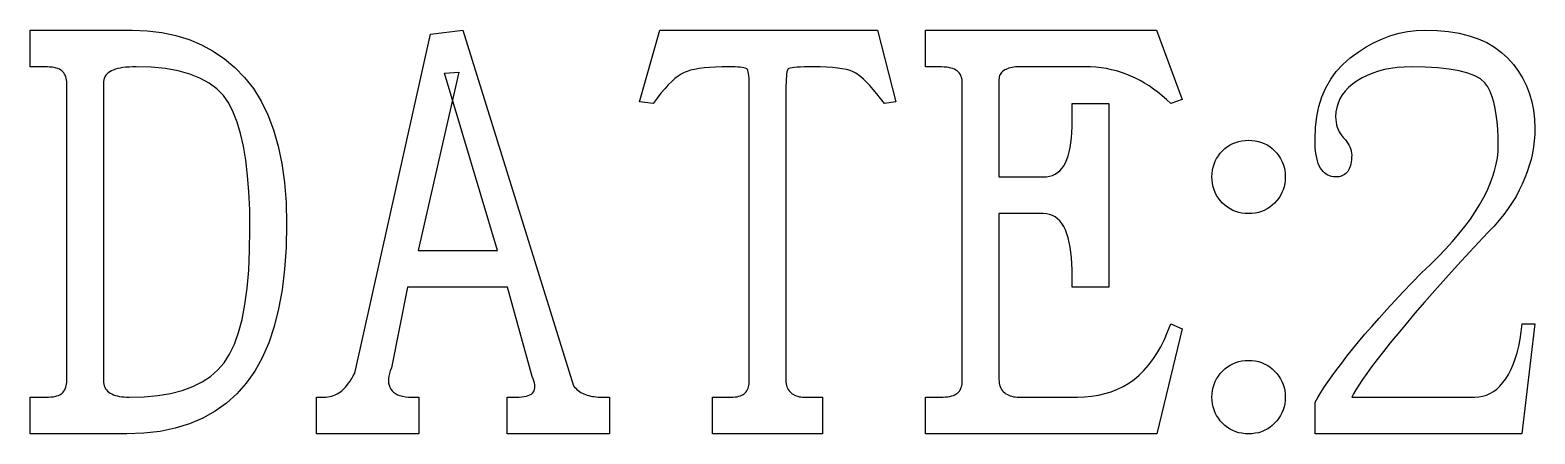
# Model space of a CAD drawing. Extents: x -210 to 210, y -160 to 160.
# Drawn here: x -179.92 to -167.08, y -139.93 to -136.49 of the extents above; entities that cross this region are included whole.
import ezdxf

# ---------------------------------------------------------------- set-up
doc = ezdxf.new("R2010")
doc.units = 0
doc.header["$MEASUREMENT"] = 0
doc.layers.get('0').update_dxf_attribs({"linetype": 'CONTINUOUS'})

msp = doc.modelspace()

# ---------------------------------------------------------------- linework, layer by layer
for points in [[(-179.604863, -136.942285), (-179.605371, -136.926484), (-179.605371, -136.926484), (-179.606953, -136.91165), (-179.606953, -136.91165), (-179.609512, -136.897773), (-179.609512, -136.897773), (-179.613047, -136.884883), (-179.613047, -136.884883), (-179.617676, -136.872949), (-179.617676, -136.872949), (-179.623281, -136.861982), (-179.623281, -136.861982), (-179.629941, -136.851982), (-179.629941, -136.851982), (-179.637637, -136.84292), (-179.637637, -136.84292), (-179.646367, -136.834863), (-179.646367, -136.834863), (-179.656387, -136.827646), (-179.656387, -136.827646), (-179.667852, -136.821348), (-179.667852, -136.821348), (-179.680781, -136.815859), (-179.680781, -136.815859), (-179.695332, -136.81123), (-179.695332, -136.81123), (-179.711328, -136.807432), (-179.711328, -136.807432), (-179.728828, -136.804473), (-179.728828, -136.804473), (-179.747813, -136.802363), (-179.747813, -136.802363), (-179.768379, -136.801074), (-179.768379, -136.801074), (-179.79041, -136.800674), (-179.79041, -136.800674), (-179.917363, -136.800674), (-179.917363, -136.800674), (-179.917363, -136.488184), (-179.917363, -136.488184), (-179.048223, -136.488184), (-179.048223, -136.488184), (-178.917734, -136.493145), (-178.917734, -136.493145), (-178.793203, -136.508066), (-178.793203, -136.508066), (-178.674688, -136.532949), (-178.674688, -136.532949), (-178.562129, -136.567754), (-178.562129, -136.567754), (-178.455508, -136.6125), (-178.455508, -136.6125), (-178.354863, -136.667207), (-178.354863, -136.667207), (-178.260176, -136.731865), (-178.260176, -136.731865), (-178.171504, -136.806445), (-178.171504, -136.806445), (-178.08875, -136.891006), (-178.08875, -136.891006), (-178.013438, -136.985986), (-178.013438, -136.985986), (-177.946953, -137.091855), (-177.946953, -137.091855), (-177.889355, -137.208643), (-177.889355, -137.208643), (-177.840645, -137.336377), (-177.840645, -137.336377), (-177.800781, -137.47498), (-177.800781, -137.47498), (-177.769707, -137.624521), (-177.769707, -137.624521), (-177.747559, -137.784941), (-177.747559, -137.784941), (-177.734238, -137.956309), (-177.734238, -137.956309), (-177.729863, -138.138564), (-177.729863, -138.138564), (-177.734141, -138.337598), (-177.734141, -138.337598), (-177.746855, -138.524473), (-177.746855, -138.524473), (-177.768066, -138.699277), (-177.768066, -138.699277), (-177.797832, -138.861943), (-177.797832, -138.861943), (-177.836055, -139.0125), (-177.836055, -139.0125), (-177.882813, -139.150947), (-177.882813, -139.150947), (-177.938125, -139.277246), (-177.938125, -139.277246), (-178.001836, -139.391455), (-178.001836, -139.391455), (-178.074102, -139.493555), (-178.074102, -139.493555), (-178.154668, -139.584248), (-178.154668, -139.584248), (-178.243359, -139.664248), (-178.243359, -139.664248), (-178.340234, -139.733613), (-178.340234, -139.733613), (-178.445176, -139.792295), (-178.445176, -139.792295), (-178.558281, -139.840322), (-178.558281, -139.840322), (-178.679551, -139.877646), (-178.679551, -139.877646), (-178.808984, -139.904307), (-178.808984, -139.904307), (-178.946484, -139.920322), (-178.946484, -139.920322), (-179.092188, -139.925674), (-179.092188, -139.925674), (-179.917363, -139.925674), (-179.917363, -139.925674), (-179.917363, -139.613184), (-179.917363, -139.613184), (-179.780645, -139.613184), (-179.780645, -139.613184), (-179.759629, -139.612754), (-179.759629, -139.612754), (-179.740117, -139.611484), (-179.740117, -139.611484), (-179.722031, -139.609385), (-179.722031, -139.609385), (-179.705391, -139.606416), (-179.705391, -139.606416), (-179.690176, -139.602646), (-179.690176, -139.602646), (-179.676445, -139.597979), (-179.676445, -139.597979), (-179.66418, -139.5925), (-179.66418, -139.5925), (-179.65332, -139.586182), (-179.65332, -139.586182), (-179.643906, -139.578994), (-179.643906, -139.578994), (-179.635762, -139.570908), (-179.635762, -139.570908), (-179.628477, -139.561875), (-179.628477, -139.561875), (-179.622168, -139.551865), (-179.622168, -139.551865), (-179.616953, -139.540898), (-179.616953, -139.540898), (-179.61252, -139.528945), (-179.61252, -139.528945), (-179.609199, -139.516055), (-179.609199, -139.516055), (-179.606816, -139.502197), (-179.606816, -139.502197), (-179.605371, -139.487354), (-179.605371, -139.487354), (-179.604863, -139.471572), (-179.604863, -139.471572), (-179.604863, -136.942285)], [(-175.84498, -138.675674), (-176.699453, -138.675674), (-176.699453, -138.675674), (-176.836172, -139.36415), (-176.836172, -139.36415), (-176.845938, -139.388564), (-176.845938, -139.388564), (-176.853359, -139.411895), (-176.853359, -139.411895), (-176.858438, -139.434141), (-176.858438, -139.434141), (-176.86125, -139.455303), (-176.86125, -139.455303), (-176.861816, -139.475371), (-176.861816, -139.475371), (-176.860117, -139.494355), (-176.860117, -139.494355), (-176.856035, -139.512256), (-176.856035, -139.512256), (-176.849727, -139.529082), (-176.849727, -139.529082), (-176.841074, -139.544814), (-176.841074, -139.544814), (-176.830195, -139.55915), (-176.830195, -139.55915), (-176.816953, -139.571816), (-176.816953, -139.571816), (-176.801523, -139.582803), (-176.801523, -139.582803), (-176.783672, -139.59207), (-176.783672, -139.59207), (-176.763633, -139.599678), (-176.763633, -139.599678), (-176.74125, -139.605586), (-176.74125, -139.605586), (-176.716621, -139.609814), (-176.716621, -139.609814), (-176.689688, -139.612314), (-176.689688, -139.612314), (-176.660371, -139.613184), (-176.660371, -139.613184), (-176.601797, -139.613184), (-176.601797, -139.613184), (-176.601797, -139.925674), (-176.601797, -139.925674), (-177.47582, -139.925674), (-177.47582, -139.925674), (-177.47582, -139.613184), (-177.47582, -139.613184), (-177.412363, -139.613184), (-177.412363, -139.613184), (-177.395176, -139.612598), (-177.395176, -139.612598), (-177.378359, -139.610889), (-177.378359, -139.610889), (-177.361934, -139.608008), (-177.361934, -139.608008), (-177.34582, -139.604004), (-177.34582, -139.604004), (-177.330078, -139.598848), (-177.330078, -139.598848), (-177.314688, -139.592559), (-177.314688, -139.592559), (-177.299688, -139.585107), (-177.299688, -139.585107), (-177.28502, -139.576523), (-177.28502, -139.576523), (-177.270762, -139.566777), (-177.270762, -139.566777), (-177.256719, -139.555645), (-177.256719, -139.555645), (-177.242793, -139.542891), (-177.242793, -139.542891), (-177.229004, -139.528516), (-177.229004, -139.528516), (-177.215332, -139.51251), (-177.215332, -139.51251), (-177.201777, -139.494893), (-177.201777, -139.494893), (-177.188301, -139.475645), (-177.188301, -139.475645), (-177.17498, -139.454736), (-177.17498, -139.454736), (-177.161797, -139.432236), (-177.161797, -139.432236), (-177.148691, -139.408096), (-177.148691, -139.408096), (-176.504141, -136.522354), (-176.504141, -136.522354), (-176.22582, -136.488184), (-176.22582, -136.488184), (-175.283438, -139.515508), (-175.283438, -139.515508), (-175.274473, -139.527051), (-175.274473, -139.527051), (-175.264883, -139.537813), (-175.264883, -139.537813), (-175.254707, -139.547793), (-175.254707, -139.547793), (-175.243906, -139.557002), (-175.243906, -139.557002), (-175.23252, -139.565391), (-175.23252, -139.565391), (-175.220527, -139.573027), (-175.220527, -139.573027), (-175.207949, -139.579863), (-175.207949, -139.579863), (-175.194688, -139.585928), (-175.194688, -139.585928), (-175.180898, -139.591201), (-175.180898, -139.591201), (-175.166621, -139.595811), (-175.166621, -139.595811), (-175.151973, -139.599873), (-175.151973, -139.599873), (-175.136953, -139.603408), (-175.136953, -139.603408), (-175.121582, -139.606387), (-175.121582, -139.606387), (-175.105898, -139.608818), (-175.105898, -139.608818), (-175.089785, -139.610742), (-175.089785, -139.610742), (-175.073359, -139.61209), (-175.073359, -139.61209), (-175.056523, -139.6129), (-175.056523, -139.6129), (-175.039297, -139.613184), (-175.039297, -139.613184), (-174.97582, -139.613184), (-174.97582, -139.613184), (-174.97582, -139.925674), (-174.97582, -139.925674), (-175.849844, -139.925674), (-175.849844, -139.925674), (-175.849844, -139.613184), (-175.849844, -139.613184), (-175.771719, -139.613184), (-175.771719, -139.613184), (-175.746836, -139.612617), (-175.746836, -139.612617), (-175.724004, -139.610986), (-175.724004, -139.610986), (-175.703359, -139.608291), (-175.703359, -139.608291), (-175.684941, -139.604492), (-175.684941, -139.604492), (-175.668711, -139.599609), (-175.668711, -139.599609), (-175.654512, -139.593643), (-175.654512, -139.593643), (-175.642637, -139.586582), (-175.642637, -139.586582), (-175.632871, -139.578447), (-175.632871, -139.578447), (-175.625234, -139.569238), (-175.625234, -139.569238), (-175.619609, -139.558896), (-175.619609, -139.558896), (-175.615625, -139.54751), (-175.615625, -139.54751), (-175.613359, -139.535059), (-175.613359, -139.535059), (-175.612734, -139.521494), (-175.612734, -139.521494), (-175.613828, -139.506846), (-175.613828, -139.506846), (-175.616582, -139.491113), (-175.616582, -139.491113), (-175.621016, -139.474258), (-175.621016, -139.474258), (-175.627187, -139.456377), (-175.627187, -139.456377), (-175.635, -139.437393), (-175.635, -139.437393), (-175.84498, -138.675674)], [(-173.159355, -139.925674), (-174.096875, -139.925674), (-174.096875, -139.925674), (-174.096875, -139.613184), (-174.096875, -139.613184), (-173.940605, -139.613184), (-173.940605, -139.613184), (-173.921758, -139.612715), (-173.921758, -139.612715), (-173.90418, -139.611348), (-173.90418, -139.611348), (-173.88793, -139.609102), (-173.88793, -139.609102), (-173.873027, -139.605957), (-173.873027, -139.605957), (-173.859512, -139.601855), (-173.859512, -139.601855), (-173.847266, -139.596895), (-173.847266, -139.596895), (-173.836387, -139.591006), (-173.836387, -139.591006), (-173.826777, -139.584248), (-173.826777, -139.584248), (-173.818516, -139.576553), (-173.818516, -139.576553), (-173.811367, -139.568018), (-173.811367, -139.568018), (-173.805059, -139.558701), (-173.805059, -139.558701), (-173.799551, -139.548613), (-173.799551, -139.548613), (-173.794922, -139.537725), (-173.794922, -139.537725), (-173.791133, -139.526055), (-173.791133, -139.526055), (-173.788145, -139.513613), (-173.788145, -139.513613), (-173.786016, -139.500381), (-173.786016, -139.500381), (-173.784785, -139.486387), (-173.784785, -139.486387), (-173.784355, -139.471572), (-173.784355, -139.471572), (-173.784355, -136.976455), (-173.784355, -136.976455), (-173.784609, -136.946514), (-173.784609, -136.946514), (-173.785293, -136.919678), (-173.785293, -136.919678), (-173.786504, -136.895898), (-173.786504, -136.895898), (-173.788203, -136.875195), (-173.788203, -136.875195), (-173.790391, -136.857529), (-173.790391, -136.857529), (-173.793027, -136.842998), (-173.793027, -136.842998), (-173.796113, -136.831523), (-173.796113, -136.831523), (-173.799805, -136.823105), (-173.799805, -136.823105), (-173.803887, -136.817754), (-173.803887, -136.817754), (-173.809668, -136.814189), (-173.809668, -136.814189), (-173.818359, -136.811006), (-173.818359, -136.811006), (-173.82998, -136.808242), (-173.82998, -136.808242), (-173.844375, -136.805938), (-173.844375, -136.805938), (-173.861758, -136.804043), (-173.861758, -136.804043), (-173.882031, -136.802559), (-173.882031, -136.802559), (-173.905156, -136.801514), (-173.905156, -136.801514), (-173.93123, -136.800889), (-173.93123, -136.800889), (-173.960137, -136.800674), (-173.960137, -136.800674), (-174.018867, -136.80126), (-174.018867, -136.80126), (-174.073477, -136.803105), (-174.073477, -136.803105), (-174.123965, -136.806104), (-174.123965, -136.806104), (-174.17041, -136.810303), (-174.17041, -136.810303), (-174.212715, -136.815742), (-174.212715, -136.815742), (-174.250918, -136.822373), (-174.250918, -136.822373), (-174.28502, -136.830195), (-174.28502, -136.830195), (-174.315059, -136.839258), (-174.315059, -136.839258), (-174.340996, -136.849492), (-174.340996, -136.849492), (-174.365469, -136.862393), (-174.365469, -136.862393), (-174.391113, -136.879385), (-174.391113, -136.879385), (-174.418008, -136.900498), (-174.418008, -136.900498), (-174.446113, -136.925693), (-174.446113, -136.925693), (-174.47541, -136.95499), (-174.47541, -136.95499), (-174.505918, -136.988389), (-174.505918, -136.988389), (-174.537598, -137.025879), (-174.537598, -137.025879), (-174.570566, -137.0675), (-174.570566, -137.0675), (-174.604688, -137.113184), (-174.604688, -137.113184), (-174.721875, -137.098525), (-174.721875, -137.098525), (-174.546074, -136.488184), (-174.546074, -136.488184), (-172.690605, -136.488184), (-172.690605, -136.488184), (-172.534355, -137.098525), (-172.534355, -137.098525), (-172.632031, -137.113184), (-172.632031, -137.113184), (-172.665898, -137.069453), (-172.665898, -137.069453), (-172.698066, -137.029502), (-172.698066, -137.029502), (-172.728574, -136.993262), (-172.728574, -136.993262), (-172.757383, -136.960801), (-172.757383, -136.960801), (-172.78457, -136.932012), (-172.78457, -136.932012), (-172.809941, -136.907012), (-172.809941, -136.907012), (-172.83375, -136.885752), (-172.83375, -136.885752), (-172.855781, -136.868193), (-172.855781, -136.868193), (-172.876172, -136.854395), (-172.876172, -136.854395), (-172.897969, -136.843115), (-172.897969, -136.843115), (-172.924375, -136.833145), (-172.924375, -136.833145), (-172.955313, -136.824521), (-172.955313, -136.824521), (-172.990898, -136.817246), (-172.990898, -136.817246), (-173.031074, -136.811289), (-173.031074, -136.811289), (-173.075801, -136.806641), (-173.075801, -136.806641), (-173.125117, -136.803311), (-173.125117, -136.803311), (-173.179023, -136.801318), (-173.179023, -136.801318), (-173.23748, -136.800674), (-173.23748, -136.800674), (-173.278672, -136.800889), (-173.278672, -136.800889), (-173.315605, -136.801514), (-173.315605, -136.801514), (-173.348145, -136.802559), (-173.348145, -136.802559), (-173.376367, -136.804043), (-173.376367, -136.804043), (-173.400273, -136.805938), (-173.400273, -136.805938), (-173.419824, -136.808242), (-173.419824, -136.808242), (-173.434941, -136.811006), (-173.434941, -136.811006), (-173.445801, -136.814189), (-173.445801, -136.814189), (-173.452324, -136.817754), (-173.452324, -136.817754), (-173.456406, -136.823359), (-173.456406, -136.823359), (-173.46002, -136.83248), (-173.46002, -136.83248), (-173.463125, -136.845156), (-173.463125, -136.845156), (-173.46582, -136.861396), (-173.46582, -136.861396), (-173.467988, -136.881221), (-173.467988, -136.881221), (-173.469668, -136.904551), (-173.469668, -136.904551), (-173.470879, -136.931494), (-173.470879, -136.931494), (-173.471621, -136.961934), (-173.471621, -136.961934), (-173.471855, -136.995986), (-173.471855, -136.995986), (-173.471855, -139.471572), (-173.471855, -139.471572), (-173.471309, -139.486387), (-173.471309, -139.486387), (-173.469668, -139.500381), (-173.469668, -139.500381), (-173.466973, -139.513613), (-173.466973, -139.513613), (-173.463125, -139.526055), (-173.463125, -139.526055), (-173.458242, -139.537725), (-173.458242, -139.537725), (-173.452324, -139.548613), (-173.452324, -139.548613), (-173.445234, -139.558701), (-173.445234, -139.558701), (-173.437109, -139.568018), (-173.437109, -139.568018), (-173.427891, -139.576553), (-173.427891, -139.576553), (-173.417832, -139.584248), (-173.417832, -139.584248), (-173.407187, -139.591006), (-173.407187, -139.591006), (-173.395879, -139.596895), (-173.395879, -139.596895), (-173.384023, -139.601855), (-173.384023, -139.601855), (-173.371582, -139.605957), (-173.371582, -139.605957), (-173.358438, -139.609102), (-173.358438, -139.609102), (-173.344785, -139.611348), (-173.344785, -139.611348), (-173.330508, -139.612715), (-173.330508, -139.612715), (-173.315605, -139.613184), (-173.315605, -139.613184), (-173.159355, -139.613184), (-173.159355, -139.613184), (-173.159355, -139.925674)], [(-172.280332, -136.800674), (-172.280332, -136.488184), (-172.280332, -136.488184), (-170.312559, -136.488184), (-170.312559, -136.488184), (-170.092813, -137.079004), (-170.092813, -137.079004), (-170.190488, -137.113184), (-170.190488, -137.113184), (-170.226563, -137.079404), (-170.226563, -137.079404), (-170.26293, -137.047578), (-170.26293, -137.047578), (-170.299805, -137.017695), (-170.299805, -137.017695), (-170.33709, -136.989717), (-170.33709, -136.989717), (-170.374824, -136.963682), (-170.374824, -136.963682), (-170.412969, -136.939551), (-170.412969, -136.939551), (-170.451484, -136.917383), (-170.451484, -136.917383), (-170.490469, -136.897119), (-170.490469, -136.897119), (-170.529844, -136.878799), (-170.529844, -136.878799), (-170.569941, -136.862393), (-170.569941, -136.862393), (-170.610898, -136.847939), (-170.610898, -136.847939), (-170.652715, -136.8354), (-170.652715, -136.8354), (-170.695488, -136.824785), (-170.695488, -136.824785), (-170.739199, -136.816113), (-170.739199, -136.816113), (-170.78375, -136.809365), (-170.78375, -136.809365), (-170.829219, -136.804551), (-170.829219, -136.804551), (-170.875625, -136.801641), (-170.875625, -136.801641), (-170.92291, -136.800674), (-170.92291, -136.800674), (-171.479551, -136.800674), (-171.479551, -136.800674), (-171.496582, -136.801006), (-171.496582, -136.801006), (-171.512832, -136.802002), (-171.512832, -136.802002), (-171.528379, -136.803652), (-171.528379, -136.803652), (-171.543203, -136.805977), (-171.543203, -136.805977), (-171.557324, -136.808975), (-171.557324, -136.808975), (-171.570664, -136.812617), (-171.570664, -136.812617), (-171.583379, -136.816904), (-171.583379, -136.816904), (-171.595313, -136.821895), (-171.595313, -136.821895), (-171.606504, -136.82751), (-171.606504, -136.82751), (-171.616758, -136.833848), (-171.616758, -136.833848), (-171.625801, -136.840801), (-171.625801, -136.840801), (-171.633672, -136.848418), (-171.633672, -136.848418), (-171.640254, -136.856709), (-171.640254, -136.856709), (-171.645684, -136.865645), (-171.645684, -136.865645), (-171.649902, -136.875283), (-171.649902, -136.875283), (-171.652949, -136.885557), (-171.652949, -136.885557), (-171.654785, -136.896494), (-171.654785, -136.896494), (-171.655332, -136.908096), (-171.655332, -136.908096), (-171.655332, -137.738184), (-171.655332, -137.738184), (-171.279355, -137.738184), (-171.279355, -137.738184), (-171.250977, -137.736689), (-171.250977, -137.736689), (-171.224395, -137.732285), (-171.224395, -137.732285), (-171.199609, -137.724873), (-171.199609, -137.724873), (-171.176641, -137.714551), (-171.176641, -137.714551), (-171.155488, -137.70124), (-171.155488, -137.70124), (-171.136133, -137.685), (-171.136133, -137.685), (-171.118594, -137.665791), (-171.118594, -137.665791), (-171.102891, -137.643652), (-171.102891, -137.643652), (-171.088926, -137.618555), (-171.088926, -137.618555), (-171.076641, -137.590479), (-171.076641, -137.590479), (-171.065801, -137.559473), (-171.065801, -137.559473), (-171.056406, -137.525498), (-171.056406, -137.525498), (-171.048438, -137.488574), (-171.048438, -137.488574), (-171.041934, -137.448711), (-171.041934, -137.448711), (-171.036875, -137.405889), (-171.036875, -137.405889), (-171.033262, -137.360078), (-171.033262, -137.360078), (-171.031074, -137.311357), (-171.031074, -137.311357), (-171.030313, -137.259648), (-171.030313, -137.259648), (-171.030313, -137.113184), (-171.030313, -137.113184), (-170.717813, -137.113184), (-170.717813, -137.113184), (-170.717813, -138.675674), (-170.717813, -138.675674), (-171.030313, -138.675674), (-171.030313, -138.675674), (-171.030313, -138.5829), (-171.030313, -138.5829), (-171.031074, -138.527881), (-171.031074, -138.527881), (-171.033262, -138.475703), (-171.033262, -138.475703), (-171.036875, -138.426377), (-171.036875, -138.426377), (-171.041934, -138.379883), (-171.041934, -138.379883), (-171.048438, -138.336201), (-171.048438, -138.336201), (-171.056406, -138.295352), (-171.056406, -138.295352), (-171.065801, -138.257354), (-171.065801, -138.257354), (-171.076641, -138.222178), (-171.076641, -138.222178), (-171.088926, -138.189824), (-171.088926, -138.189824), (-171.102891, -138.160645), (-171.102891, -138.160645), (-171.118594, -138.134863), (-171.118594, -138.134863), (-171.136133, -138.11252), (-171.136133, -138.11252), (-171.155488, -138.093623), (-171.155488, -138.093623), (-171.176641, -138.078135), (-171.176641, -138.078135), (-171.199609, -138.066113), (-171.199609, -138.066113), (-171.224395, -138.05752), (-171.224395, -138.05752), (-171.250977, -138.052373), (-171.250977, -138.052373), (-171.279355, -138.050674), (-171.279355, -138.050674), (-171.655332, -138.050674), (-171.655332, -138.050674), (-171.655332, -139.461816), (-171.655332, -139.461816), (-171.654785, -139.478652), (-171.654785, -139.478652), (-171.652949, -139.494492), (-171.652949, -139.494492), (-171.649902, -139.509277), (-171.649902, -139.509277), (-171.645684, -139.523047), (-171.645684, -139.523047), (-171.640254, -139.535801), (-171.640254, -139.535801), (-171.633672, -139.54751), (-171.633672, -139.54751), (-171.625801, -139.558223), (-171.625801, -139.558223), (-171.616758, -139.5679), (-171.616758, -139.5679), (-171.606504, -139.576553), (-171.606504, -139.576553), (-171.595313, -139.584248), (-171.595313, -139.584248), (-171.583613, -139.591006), (-171.583613, -139.591006), (-171.571289, -139.596895), (-171.571289, -139.596895), (-171.558281, -139.601855), (-171.558281, -139.601855), (-171.544766, -139.605957), (-171.544766, -139.605957), (-171.530605, -139.609102), (-171.530605, -139.609102), (-171.515801, -139.611348), (-171.515801, -139.611348), (-171.500449, -139.612715), (-171.500449, -139.612715), (-171.484434, -139.613184), (-171.484434, -139.613184), (-170.986387, -139.613184), (-170.986387, -139.613184), (-170.924492, -139.611309), (-170.924492, -139.611309), (-170.864629, -139.605703), (-170.864629, -139.605703), (-170.806816, -139.596348), (-170.806816, -139.596348), (-170.751094, -139.583262), (-170.751094, -139.583262), (-170.697383, -139.566455), (-170.697383, -139.566455), (-170.645684, -139.545898), (-170.645684, -139.545898), (-170.596074, -139.521602), (-170.596074, -139.521602), (-170.548516, -139.493584), (-170.548516, -139.493584), (-170.502969, -139.461816), (-170.502969, -139.461816), (-170.45959, -139.426055), (-170.45959, -139.426055), (-170.418359, -139.386104), (-170.418359, -139.386104), (-170.379277, -139.341904), (-170.379277, -139.341904), (-170.342402, -139.293477), (-170.342402, -139.293477), (-170.307676, -139.240879), (-170.307676, -139.240879), (-170.275176, -139.184014), (-170.275176, -139.184014), (-170.244746, -139.122949), (-170.244746, -139.122949), (-170.216563, -139.057686), (-170.216563, -139.057686), (-170.190488, -138.988184), (-170.190488, -138.988184), (-170.092813, -139.032129), (-170.092813, -139.032129), (-170.307676, -139.925674), (-170.307676, -139.925674), (-172.280332, -139.925674), (-172.280332, -139.925674), (-172.280332, -139.613184), (-172.280332, -139.613184), (-172.153379, -139.613184), (-172.153379, -139.613184), (-172.131367, -139.612754), (-172.131367, -139.612754), (-172.11084, -139.611484), (-172.11084, -139.611484), (-172.091797, -139.609385), (-172.091797, -139.609385), (-172.074355, -139.606416), (-172.074355, -139.606416), (-172.058281, -139.602646), (-172.058281, -139.602646), (-172.043809, -139.597979), (-172.043809, -139.597979), (-172.03082, -139.5925), (-172.03082, -139.5925), (-172.019355, -139.586182), (-172.019355, -139.586182), (-172.009355, -139.578994), (-172.009355, -139.578994), (-172.000625, -139.570908), (-172.000625, -139.570908), (-171.992949, -139.561875), (-171.992949, -139.561875), (-171.986328, -139.551865), (-171.986328, -139.551865), (-171.980625, -139.540898), (-171.980625, -139.540898), (-171.976074, -139.528945), (-171.976074, -139.528945), (-171.97248, -139.516055), (-171.97248, -139.516055), (-171.969902, -139.502197), (-171.969902, -139.502197), (-171.968379, -139.487354), (-171.968379, -139.487354), (-171.967813, -139.471572), (-171.967813, -139.471572), (-171.967813, -136.942285), (-171.967813, -136.942285), (-171.968379, -136.926484), (-171.968379, -136.926484), (-171.97002, -136.91165), (-171.97002, -136.91165), (-171.972715, -136.897773), (-171.972715, -136.897773), (-171.976563, -136.884883), (-171.976563, -136.884883), (-171.981445, -136.872949), (-171.981445, -136.872949), (-171.987363, -136.861982), (-171.987363, -136.861982), (-171.994434, -136.851982), (-171.994434, -136.851982), (-172.002559, -136.84292), (-172.002559, -136.84292), (-172.011777, -136.834863), (-172.011777, -136.834863), (-172.022402, -136.827646), (-172.022402, -136.827646), (-172.034688, -136.821348), (-172.034688, -136.821348), (-172.048711, -136.815859), (-172.048711, -136.815859), (-172.064355, -136.81123), (-172.064355, -136.81123), (-172.081719, -136.807432), (-172.081719, -136.807432), (-172.100762, -136.804473), (-172.100762, -136.804473), (-172.121523, -136.802363), (-172.121523, -136.802363), (-172.143926, -136.801074), (-172.143926, -136.801074), (-172.168008, -136.800674), (-172.168008, -136.800674), (-172.280332, -136.800674)], [(-167.397344, -137.469619), (-167.398438, -137.398857), (-167.398438, -137.398857), (-167.40168, -137.331934), (-167.40168, -137.331934), (-167.407109, -137.268887), (-167.407109, -137.268887), (-167.414727, -137.209688), (-167.414727, -137.209688), (-167.424492, -137.154355), (-167.424492, -137.154355), (-167.436406, -137.102861), (-167.436406, -137.102861), (-167.450508, -137.055234), (-167.450508, -137.055234), (-167.466797, -137.011484), (-167.466797, -137.011484), (-167.485234, -136.971582), (-167.485234, -136.971582), (-167.510684, -136.935693), (-167.510684, -136.935693), (-167.547988, -136.904043), (-167.547988, -136.904043), (-167.596992, -136.876611), (-167.596992, -136.876611), (-167.657891, -136.853428), (-167.657891, -136.853428), (-167.730605, -136.834414), (-167.730605, -136.834414), (-167.815117, -136.819648), (-167.815117, -136.819648), (-167.911445, -136.809092), (-167.911445, -136.809092), (-168.01959, -136.802773), (-168.01959, -136.802773), (-168.139512, -136.800674), (-168.139512, -136.800674), (-168.200176, -136.802148), (-168.200176, -136.802148), (-168.258555, -136.806582), (-168.258555, -136.806582), (-168.314512, -136.813984), (-168.314512, -136.813984), (-168.368164, -136.824307), (-168.368164, -136.824307), (-168.419434, -136.837598), (-168.419434, -136.837598), (-168.46832, -136.853818), (-168.46832, -136.853818), (-168.514883, -136.873047), (-168.514883, -136.873047), (-168.559082, -136.895195), (-168.559082, -136.895195), (-168.600957, -136.920303), (-168.600957, -136.920303), (-168.639414, -136.947695), (-168.639414, -136.947695), (-168.673359, -136.976699), (-168.673359, -136.976699), (-168.702676, -137.007383), (-168.702676, -137.007383), (-168.72752, -137.039648), (-168.72752, -137.039648), (-168.747949, -137.073564), (-168.747949, -137.073564), (-168.76375, -137.109102), (-168.76375, -137.109102), (-168.77502, -137.14626), (-168.77502, -137.14626), (-168.781797, -137.185068), (-168.781797, -137.185068), (-168.784063, -137.225498), (-168.784063, -137.225498), (-168.783203, -137.248916), (-168.783203, -137.248916), (-168.780703, -137.271523), (-168.780703, -137.271523), (-168.776484, -137.293281), (-168.776484, -137.293281), (-168.770566, -137.314199), (-168.770566, -137.314199), (-168.76293, -137.334287), (-168.76293, -137.334287), (-168.753691, -137.353506), (-168.753691, -137.353506), (-168.742754, -137.371885), (-168.742754, -137.371885), (-168.73002, -137.389434), (-168.73002, -137.389434), (-168.715703, -137.406143), (-168.715703, -137.406143), (-168.701367, -137.422412), (-168.701367, -137.422412), (-168.688711, -137.438682), (-168.688711, -137.438682), (-168.677754, -137.45499), (-168.677754, -137.45499), (-168.668438, -137.47124), (-168.668438, -137.47124), (-168.660898, -137.48752), (-168.660898, -137.48752), (-168.65498, -137.503799), (-168.65498, -137.503799), (-168.650762, -137.520078), (-168.650762, -137.520078), (-168.648203, -137.536348), (-168.648203, -137.536348), (-168.647363, -137.552617), (-168.647363, -137.552617), (-168.647773, -137.572646), (-168.647773, -137.572646), (-168.649023, -137.591553), (-168.649023, -137.591553), (-168.651113, -137.609307), (-168.651113, -137.609307), (-168.654121, -137.625918), (-168.654121, -137.625918), (-168.657891, -137.641387), (-168.657891, -137.641387), (-168.66252, -137.655703), (-168.66252, -137.655703), (-168.668008, -137.668896), (-168.668008, -137.668896), (-168.674375, -137.680898), (-168.674375, -137.680898), (-168.681523, -137.691777), (-168.681523, -137.691777), (-168.68957, -137.701523), (-168.68957, -137.701523), (-168.698418, -137.710107), (-168.698418, -137.710107), (-168.708125, -137.717559), (-168.708125, -137.717559), (-168.718613, -137.723848), (-168.718613, -137.723848), (-168.73002, -137.729004), (-168.73002, -137.729004), (-168.742305, -137.733008), (-168.742305, -137.733008), (-168.755391, -137.735859), (-168.755391, -137.735859), (-168.769297, -137.737598), (-168.769297, -137.737598), (-168.784063, -137.738184), (-168.784063, -137.738184), (-168.802051, -137.737246), (-168.802051, -137.737246), (-168.81916, -137.734443), (-168.81916, -137.734443), (-168.835332, -137.729766), (-168.835332, -137.729766), (-168.850605, -137.723223), (-168.850605, -137.723223), (-168.865, -137.714814), (-168.865, -137.714814), (-168.878477, -137.704521), (-168.878477, -137.704521), (-168.891055, -137.692373), (-168.891055, -137.692373), (-168.902734, -137.678389), (-168.902734, -137.678389), (-168.913438, -137.66248), (-168.913438, -137.66248), (-168.923223, -137.644512), (-168.923223, -137.644512), (-168.931758, -137.624141), (-168.931758, -137.624141), (-168.939219, -137.601445), (-168.939219, -137.601445), (-168.945566, -137.576396), (-168.945566, -137.576396), (-168.950684, -137.549014), (-168.950684, -137.549014), (-168.954707, -137.519258), (-168.954707, -137.519258), (-168.957578, -137.487139), (-168.957578, -137.487139), (-168.959297, -137.452695), (-168.959297, -137.452695), (-168.959844, -137.415898), (-168.959844, -137.415898), (-168.956172, -137.317686), (-168.956172, -137.317686), (-168.945, -137.224805), (-168.945, -137.224805), (-168.926523, -137.137305), (-168.926523, -137.137305), (-168.900508, -137.055176), (-168.900508, -137.055176), (-168.867188, -136.978398), (-168.867188, -136.978398), (-168.826406, -136.907012), (-168.826406, -136.907012), (-168.778203, -136.840986), (-168.778203, -136.840986), (-168.722598, -136.780303), (-168.722598, -136.780303), (-168.659551, -136.72499), (-168.659551, -136.72499), (-168.592402, -136.675303), (-168.592402, -136.675303), (-168.524297, -136.631445), (-168.524297, -136.631445), (-168.455313, -136.593398), (-168.455313, -136.593398), (-168.385391, -136.56126), (-168.385391, -136.56126), (-168.31457, -136.534941), (-168.31457, -136.534941), (-168.242949, -136.514482), (-168.242949, -136.514482), (-168.170312, -136.499863), (-168.170312, -136.499863), (-168.096797, -136.491104), (-168.096797, -136.491104), (-168.022363, -136.488184), (-168.022363, -136.488184), (-167.919063, -136.491104), (-167.919063, -136.491104), (-167.821953, -136.49999), (-167.821953, -136.49999), (-167.731016, -136.514756), (-167.731016, -136.514756), (-167.646191, -136.535439), (-167.646191, -136.535439), (-167.5675, -136.562002), (-167.5675, -136.562002), (-167.495, -136.594502), (-167.495, -136.594502), (-167.428652, -136.6329), (-167.428652, -136.6329), (-167.368398, -136.677217), (-167.368398, -136.677217), (-167.314355, -136.727441), (-167.314355, -136.727441), (-167.266172, -136.782051), (-167.266172, -136.782051), (-167.223691, -136.839551), (-167.223691, -136.839551), (-167.186855, -136.89998), (-167.186855, -136.89998), (-167.155703, -136.963262), (-167.155703, -136.963262), (-167.130195, -137.029443), (-167.130195, -137.029443), (-167.110352, -137.098525), (-167.110352, -137.098525), (-167.096191, -137.170498), (-167.096191, -137.170498), (-167.087637, -137.245361), (-167.087637, -137.245361), (-167.084844, -137.323145), (-167.084844, -137.323145), (-167.086191, -137.37626), (-167.086191, -137.37626), (-167.090156, -137.429355), (-167.090156, -137.429355), (-167.096797, -137.482363), (-167.096797, -137.482363), (-167.106074, -137.535322), (-167.106074, -137.535322), (-167.118047, -137.588232), (-167.118047, -137.588232), (-167.132578, -137.641055), (-167.132578, -137.641055), (-167.149863, -137.693848), (-167.149863, -137.693848), (-167.169746, -137.746553), (-167.169746, -137.746553), (-167.192266, -137.799199), (-167.192266, -137.799199), (-167.217656, -137.851621), (-167.217656, -137.851621), (-167.246016, -137.903613), (-167.246016, -137.903613), (-167.27748, -137.955186), (-167.27748, -137.955186), (-167.311895, -138.006348), (-167.311895, -138.006348), (-167.349297, -138.057051), (-167.349297, -138.057051), (-167.389766, -138.107363), (-167.389766, -138.107363), (-167.433223, -138.157246), (-167.433223, -138.157246), (-167.479688, -138.206719), (-167.479688, -138.206719), (-167.529199, -138.255742), (-167.529199, -138.255742), (-167.640195, -138.375801), (-167.640195, -138.375801), (-167.745352, -138.490723), (-167.745352, -138.490723), (-167.844687, -138.600518), (-167.844687, -138.600518), (-167.938105, -138.705195), (-167.938105, -138.705195), (-168.025762, -138.804766), (-168.025762, -138.804766), (-168.10752, -138.899209), (-168.10752, -138.899209), (-168.183477, -138.988496), (-168.183477, -138.988496), (-168.253535, -139.072686), (-168.253535, -139.072686), (-168.317773, -139.151748), (-168.317773, -139.151748), (-168.376348, -139.225439), (-168.376348, -139.225439), (-168.429375, -139.293506), (-168.429375, -139.293506), (-168.476992, -139.356016), (-168.476992, -139.356016), (-168.519102, -139.412891), (-168.519102, -139.412891), (-168.555723, -139.46415), (-168.555723, -139.46415), (-168.586855, -139.509824), (-168.586855, -139.509824), (-168.61248, -139.549863), (-168.61248, -139.549863), (-168.632695, -139.584316), (-168.632695, -139.584316), (-168.647363, -139.613184), (-168.647363, -139.613184), (-167.59752, -139.613184), (-167.59752, -139.613184), (-167.563418, -139.61124), (-167.563418, -139.61124), (-167.530508, -139.605449), (-167.530508, -139.605449), (-167.498789, -139.595811), (-167.498789, -139.595811), (-167.468301, -139.582305), (-167.468301, -139.582305), (-167.439023, -139.564951), (-167.439023, -139.564951), (-167.410898, -139.54374), (-167.410898, -139.54374), (-167.384004, -139.518652), (-167.384004, -139.518652), (-167.358359, -139.489727), (-167.358359, -139.489727), (-167.333887, -139.456914), (-167.333887, -139.456914), (-167.310918, -139.420283), (-167.310918, -139.420283), (-167.289727, -139.379756), (-167.289727, -139.379756), (-167.270391, -139.335391), (-167.270391, -139.335391), (-167.252891, -139.287178), (-167.252891, -139.287178), (-167.237109, -139.235078), (-167.237109, -139.235078), (-167.223203, -139.179141), (-167.223203, -139.179141), (-167.211055, -139.119355), (-167.211055, -139.119355), (-167.200801, -139.055684), (-167.200801, -139.055684), (-167.192266, -138.988184), (-167.192266, -138.988184), (-167.084844, -138.988184), (-167.084844, -138.988184), (-167.197148, -139.925674), (-167.197148, -139.925674), (-168.959844, -139.925674), (-168.959844, -139.925674), (-168.959844, -139.657129), (-168.959844, -139.657129), (-168.936641, -139.616816), (-168.936641, -139.616816), (-168.910273, -139.574053), (-168.910273, -139.574053), (-168.880918, -139.528809), (-168.880918, -139.528809), (-168.848438, -139.481094), (-168.848438, -139.481094), (-168.812949, -139.430898), (-168.812949, -139.430898), (-168.774316, -139.378252), (-168.774316, -139.378252), (-168.732598, -139.323115), (-168.732598, -139.323115), (-168.687871, -139.265518), (-168.687871, -139.265518), (-168.64002, -139.205459), (-168.64002, -139.205459), (-168.588867, -139.14292), (-168.588867, -139.14292), (-168.53418, -139.077891), (-168.53418, -139.077891), (-168.475898, -139.0104), (-168.475898, -139.0104), (-168.414063, -138.940449), (-168.414063, -138.940449), (-168.34875, -138.868018), (-168.34875, -138.868018), (-168.279785, -138.793115), (-168.279785, -138.793115), (-168.207266, -138.715762), (-168.207266, -138.715762), (-168.13125, -138.635918), (-168.13125, -138.635918), (-168.051641, -138.553604), (-168.051641, -138.553604), (-167.979004, -138.485684), (-167.979004, -138.485684), (-167.910703, -138.418691), (-167.910703, -138.418691), (-167.846855, -138.352607), (-167.846855, -138.352607), (-167.787363, -138.287393), (-167.787363, -138.287393), (-167.732305, -138.223125), (-167.732305, -138.223125), (-167.681641, -138.159727), (-167.681641, -138.159727), (-167.635391, -138.097227), (-167.635391, -138.097227), (-167.593516, -138.035654), (-167.593516, -138.035654), (-167.556016, -137.97499), (-167.556016, -137.97499), (-167.522676, -137.915225), (-167.522676, -137.915225), (-167.49334, -137.856348), (-167.49334, -137.856348), (-167.467891, -137.798398), (-167.467891, -137.798398), (-167.446348, -137.741328), (-167.446348, -137.741328), (-167.428711, -137.685176), (-167.428711, -137.685176), (-167.415, -137.629941), (-167.415, -137.629941), (-167.405137, -137.575596), (-167.405137, -137.575596), (-167.399297, -137.522148), (-167.399297, -137.522148), (-167.397344, -137.469619)], [(-178.042363, -138.18251), (-178.044551, -138.018818), (-178.044551, -138.018818), (-178.05127, -137.86626), (-178.05127, -137.86626), (-178.062441, -137.724873), (-178.062441, -137.724873), (-178.077988, -137.594629), (-178.077988, -137.594629), (-178.098145, -137.475566), (-178.098145, -137.475566), (-178.122676, -137.367617), (-178.122676, -137.367617), (-178.151602, -137.27085), (-178.151602, -137.27085), (-178.185059, -137.185205), (-178.185059, -137.185205), (-178.223008, -137.110742), (-178.223008, -137.110742), (-178.268438, -137.045654), (-178.268438, -137.045654), (-178.324512, -136.988242), (-178.324512, -136.988242), (-178.39123, -136.938486), (-178.39123, -136.938486), (-178.468535, -136.896387), (-178.468535, -136.896387), (-178.556406, -136.861904), (-178.556406, -136.861904), (-178.654902, -136.835117), (-178.654902, -136.835117), (-178.763984, -136.815977), (-178.763984, -136.815977), (-178.883691, -136.804502), (-178.883691, -136.804502), (-179.014043, -136.800674), (-179.014043, -136.800674), (-179.044551, -136.801074), (-179.044551, -136.801074), (-179.073359, -136.802363), (-179.073359, -136.802363), (-179.100273, -136.804473), (-179.100273, -136.804473), (-179.125449, -136.807432), (-179.125449, -136.807432), (-179.14877, -136.81123), (-179.14877, -136.81123), (-179.170293, -136.815859), (-179.170293, -136.815859), (-179.19, -136.821348), (-179.19, -136.821348), (-179.207871, -136.827646), (-179.207871, -136.827646), (-179.224004, -136.834863), (-179.224004, -136.834863), (-179.238359, -136.84292), (-179.238359, -136.84292), (-179.250977, -136.851982), (-179.250977, -136.851982), (-179.261953, -136.861982), (-179.261953, -136.861982), (-179.27123, -136.872949), (-179.27123, -136.872949), (-179.278828, -136.884883), (-179.278828, -136.884883), (-179.284785, -136.897773), (-179.284785, -136.897773), (-179.288945, -136.91165), (-179.288945, -136.91165), (-179.291504, -136.926484), (-179.291504, -136.926484), (-179.292363, -136.942285), (-179.292363, -136.942285), (-179.292363, -139.471572), (-179.292363, -139.471572), (-179.291621, -139.487354), (-179.291621, -139.487354), (-179.289453, -139.502197), (-179.289453, -139.502197), (-179.28582, -139.516055), (-179.28582, -139.516055), (-179.280762, -139.528945), (-179.280762, -139.528945), (-179.274297, -139.540898), (-179.274297, -139.540898), (-179.26627, -139.551865), (-179.26627, -139.551865), (-179.256895, -139.561875), (-179.256895, -139.561875), (-179.246094, -139.570908), (-179.246094, -139.570908), (-179.23375, -139.578994), (-179.23375, -139.578994), (-179.220215, -139.586182), (-179.220215, -139.586182), (-179.205566, -139.5925), (-179.205566, -139.5925), (-179.189824, -139.597979), (-179.189824, -139.597979), (-179.172969, -139.602646), (-179.172969, -139.602646), (-179.155098, -139.606416), (-179.155098, -139.606416), (-179.136133, -139.609385), (-179.136133, -139.609385), (-179.116035, -139.611484), (-179.116035, -139.611484), (-179.094844, -139.612754), (-179.094844, -139.612754), (-179.072637, -139.613184), (-179.072637, -139.613184), (-178.945918, -139.609561), (-178.945918, -139.609561), (-178.828359, -139.598701), (-178.828359, -139.598701), (-178.71998, -139.580625), (-178.71998, -139.580625), (-178.620723, -139.555303), (-178.620723, -139.555303), (-178.530684, -139.522744), (-178.530684, -139.522744), (-178.449824, -139.482979), (-178.449824, -139.482979), (-178.378047, -139.435947), (-178.378047, -139.435947), (-178.315469, -139.381689), (-178.315469, -139.381689), (-178.262109, -139.320195), (-178.262109, -139.320195), (-178.215938, -139.248301), (-178.215938, -139.248301), (-178.175293, -139.162754), (-178.175293, -139.162754), (-178.14002, -139.063584), (-178.14002, -139.063584), (-178.110176, -138.950791), (-178.110176, -138.950791), (-178.085762, -138.824385), (-178.085762, -138.824385), (-178.066777, -138.684365), (-178.066777, -138.684365), (-178.053223, -138.530703), (-178.053223, -138.530703), (-178.04502, -138.363408), (-178.04502, -138.363408), (-178.042363, -138.18251)], [(-176.38207, -136.854395), (-176.26, -136.844619), (-176.26, -136.844619), (-176.60668, -138.363184), (-176.60668, -138.363184), (-175.932832, -138.363184), (-175.932832, -138.363184), (-176.38207, -136.854395)], [(-169.213867, -137.738184), (-169.21498, -137.766953), (-169.21498, -137.766953), (-169.21832, -137.794707), (-169.21832, -137.794707), (-169.223867, -137.821436), (-169.223867, -137.821436), (-169.23168, -137.847188), (-169.23168, -137.847188), (-169.241699, -137.871846), (-169.241699, -137.871846), (-169.254023, -137.895498), (-169.254023, -137.895498), (-169.268496, -137.918145), (-169.268496, -137.918145), (-169.285215, -137.939756), (-169.285215, -137.939756), (-169.304199, -137.960342), (-169.304199, -137.960342), (-169.324746, -137.979297), (-169.324746, -137.979297), (-169.346387, -137.996016), (-169.346387, -137.996016), (-169.369023, -138.010518), (-169.369023, -138.010518), (-169.392676, -138.022793), (-169.392676, -138.022793), (-169.417363, -138.032822), (-169.417363, -138.032822), (-169.443047, -138.040645), (-169.443047, -138.040645), (-169.469766, -138.046201), (-169.469766, -138.046201), (-169.497559, -138.049561), (-169.497559, -138.049561), (-169.526387, -138.050674), (-169.526387, -138.050674), (-169.555117, -138.049561), (-169.555117, -138.049561), (-169.582871, -138.046201), (-169.582871, -138.046201), (-169.609629, -138.040645), (-169.609629, -138.040645), (-169.635391, -138.032822), (-169.635391, -138.032822), (-169.66002, -138.022793), (-169.66002, -138.022793), (-169.68373, -138.010518), (-169.68373, -138.010518), (-169.706289, -137.996016), (-169.706289, -137.996016), (-169.72791, -137.979297), (-169.72791, -137.979297), (-169.748516, -137.960342), (-169.748516, -137.960342), (-169.76748, -137.939756), (-169.76748, -137.939756), (-169.78418, -137.918145), (-169.78418, -137.918145), (-169.798711, -137.895498), (-169.798711, -137.895498), (-169.810977, -137.871846), (-169.810977, -137.871846), (-169.821055, -137.847188), (-169.821055, -137.847188), (-169.828789, -137.821436), (-169.828789, -137.821436), (-169.834414, -137.794707), (-169.834414, -137.794707), (-169.837773, -137.766953), (-169.837773, -137.766953), (-169.838867, -137.738184), (-169.838867, -137.738184), (-169.837773, -137.709375), (-169.837773, -137.709375), (-169.834414, -137.681621), (-169.834414, -137.681621), (-169.828789, -137.654883), (-169.828789, -137.654883), (-169.821055, -137.629199), (-169.821055, -137.629199), (-169.810977, -137.604502), (-169.810977, -137.604502), (-169.798711, -137.580859), (-169.798711, -137.580859), (-169.78418, -137.558203), (-169.78418, -137.558203), (-169.76748, -137.536602), (-169.76748, -137.536602), (-169.748516, -137.516006), (-169.748516, -137.516006), (-169.72791, -137.497051), (-169.72791, -137.497051), (-169.706289, -137.480322), (-169.706289, -137.480322), (-169.68373, -137.465801), (-169.68373, -137.465801), (-169.66002, -137.453555), (-169.66002, -137.453555), (-169.635391, -137.443496), (-169.635391, -137.443496), (-169.609629, -137.435693), (-169.609629, -137.435693), (-169.582871, -137.430117), (-169.582871, -137.430117), (-169.555117, -137.426777), (-169.555117, -137.426777), (-169.526387, -137.425674), (-169.526387, -137.425674), (-169.497559, -137.426777), (-169.497559, -137.426777), (-169.469766, -137.430117), (-169.469766, -137.430117), (-169.443047, -137.435693), (-169.443047, -137.435693), (-169.417363, -137.443496), (-169.417363, -137.443496), (-169.392676, -137.453555), (-169.392676, -137.453555), (-169.369023, -137.465801), (-169.369023, -137.465801), (-169.346387, -137.480322), (-169.346387, -137.480322), (-169.324746, -137.497051), (-169.324746, -137.497051), (-169.304199, -137.516006), (-169.304199, -137.516006), (-169.285215, -137.536602), (-169.285215, -137.536602), (-169.268496, -137.558203), (-169.268496, -137.558203), (-169.254023, -137.580859), (-169.254023, -137.580859), (-169.241699, -137.604502), (-169.241699, -137.604502), (-169.23168, -137.629199), (-169.23168, -137.629199), (-169.223867, -137.654883), (-169.223867, -137.654883), (-169.21832, -137.681621), (-169.21832, -137.681621), (-169.21498, -137.709375), (-169.21498, -137.709375), (-169.213867, -137.738184)], [(-169.213867, -139.613184), (-169.21498, -139.641953), (-169.21498, -139.641953), (-169.21832, -139.669697), (-169.21832, -139.669697), (-169.223867, -139.696436), (-169.223867, -139.696436), (-169.23168, -139.722188), (-169.23168, -139.722188), (-169.241699, -139.746846), (-169.241699, -139.746846), (-169.254023, -139.770488), (-169.254023, -139.770488), (-169.268496, -139.793145), (-169.268496, -139.793145), (-169.285215, -139.814746), (-169.285215, -139.814746), (-169.304199, -139.835342), (-169.304199, -139.835342), (-169.324746, -139.854297), (-169.324746, -139.854297), (-169.346387, -139.871016), (-169.346387, -139.871016), (-169.369023, -139.885518), (-169.369023, -139.885518), (-169.392676, -139.897793), (-169.392676, -139.897793), (-169.417363, -139.907822), (-169.417363, -139.907822), (-169.443047, -139.915645), (-169.443047, -139.915645), (-169.469766, -139.921201), (-169.469766, -139.921201), (-169.497559, -139.924561), (-169.497559, -139.924561), (-169.526387, -139.925674), (-169.526387, -139.925674), (-169.555117, -139.924561), (-169.555117, -139.924561), (-169.582871, -139.921201), (-169.582871, -139.921201), (-169.609629, -139.915645), (-169.609629, -139.915645), (-169.635391, -139.907822), (-169.635391, -139.907822), (-169.66002, -139.897793), (-169.66002, -139.897793), (-169.68373, -139.885518), (-169.68373, -139.885518), (-169.706289, -139.871016), (-169.706289, -139.871016), (-169.72791, -139.854297), (-169.72791, -139.854297), (-169.748516, -139.835342), (-169.748516, -139.835342), (-169.76748, -139.814746), (-169.76748, -139.814746), (-169.78418, -139.793145), (-169.78418, -139.793145), (-169.798711, -139.770488), (-169.798711, -139.770488), (-169.810977, -139.746846), (-169.810977, -139.746846), (-169.821055, -139.722188), (-169.821055, -139.722188), (-169.828789, -139.696436), (-169.828789, -139.696436), (-169.834414, -139.669697), (-169.834414, -139.669697), (-169.837773, -139.641953), (-169.837773, -139.641953), (-169.838867, -139.613184), (-169.838867, -139.613184), (-169.837773, -139.584375), (-169.837773, -139.584375), (-169.834414, -139.556621), (-169.834414, -139.556621), (-169.828789, -139.529883), (-169.828789, -139.529883), (-169.821055, -139.504189), (-169.821055, -139.504189), (-169.810977, -139.479502), (-169.810977, -139.479502), (-169.798711, -139.455859), (-169.798711, -139.455859), (-169.78418, -139.433203), (-169.78418, -139.433203), (-169.76748, -139.411602), (-169.76748, -139.411602), (-169.748516, -139.391006), (-169.748516, -139.391006), (-169.72791, -139.372051), (-169.72791, -139.372051), (-169.706289, -139.355313), (-169.706289, -139.355313), (-169.68373, -139.340801), (-169.68373, -139.340801), (-169.66002, -139.328555), (-169.66002, -139.328555), (-169.635391, -139.318496), (-169.635391, -139.318496), (-169.609629, -139.310684), (-169.609629, -139.310684), (-169.582871, -139.305117), (-169.582871, -139.305117), (-169.555117, -139.301777), (-169.555117, -139.301777), (-169.526387, -139.300674), (-169.526387, -139.300674), (-169.497559, -139.301777), (-169.497559, -139.301777), (-169.469766, -139.305117), (-169.469766, -139.305117), (-169.443047, -139.310684), (-169.443047, -139.310684), (-169.417363, -139.318496), (-169.417363, -139.318496), (-169.392676, -139.328555), (-169.392676, -139.328555), (-169.369023, -139.340801), (-169.369023, -139.340801), (-169.346387, -139.355313), (-169.346387, -139.355313), (-169.324746, -139.372051), (-169.324746, -139.372051), (-169.304199, -139.391006), (-169.304199, -139.391006), (-169.285215, -139.411602), (-169.285215, -139.411602), (-169.268496, -139.433203), (-169.268496, -139.433203), (-169.254023, -139.455859), (-169.254023, -139.455859), (-169.241699, -139.479502), (-169.241699, -139.479502), (-169.23168, -139.504189), (-169.23168, -139.504189), (-169.223867, -139.529883), (-169.223867, -139.529883), (-169.21832, -139.556621), (-169.21832, -139.556621), (-169.21498, -139.584375), (-169.21498, -139.584375), (-169.213867, -139.613184)]]:
    msp.add_lwpolyline(points)

doc.saveas('drawing.dxf')
